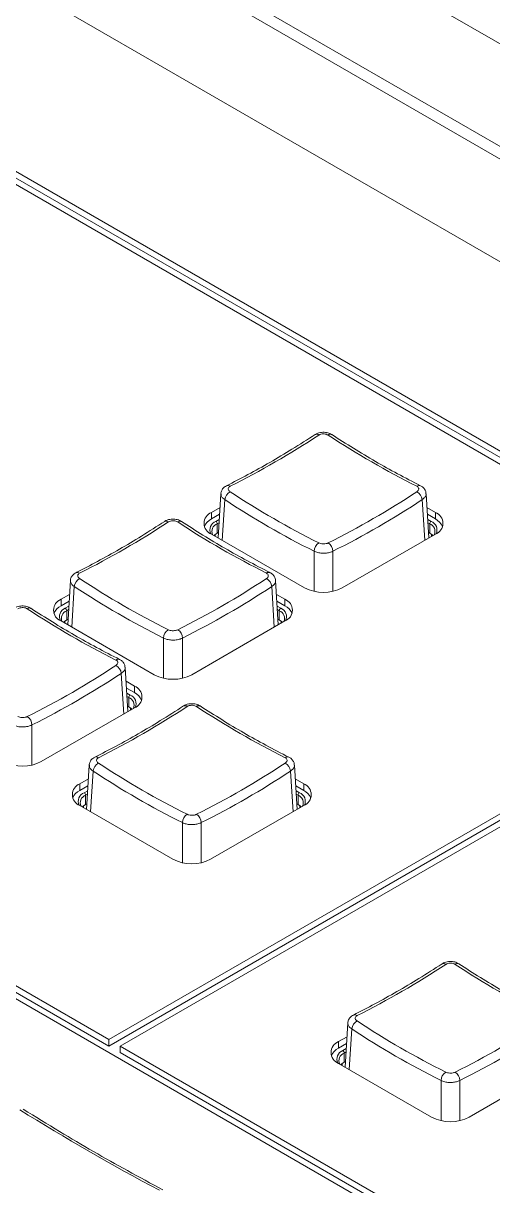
# Model space of a CAD drawing. Header units: millimetres. Extents: x 69 to 580, y 43 to 425.
# Drawn here: x 425.89 to 443.54, y 356.86 to 400.57 of the extents above; entities that cross this region are included whole.
import ezdxf

# ---------------------------------------------------------------- set-up
doc = ezdxf.new("R2010")
doc.units = ezdxf.units.MM

msp = doc.modelspace()

# ---------------------------------------------------------------- linework, layer by layer
at = {"color": 7, "linetype": 'Continuous', "lineweight": 15}
for p, q in [((416.5439, 415.535), (558.9552, 333.3227)), ((557.1971, 330.4798), (414.7858, 412.6921)), ((414.747, 412.243), (557.1583, 330.0307)), ((555.4002, 327.1878), (412.9889, 409.4001)), ((549.2342, 323.6282), (406.8229, 405.8405)), ((406.3986, 405.5956), (455.2067, 377.4193)), ((549.2342, 323.3832), (406.8229, 405.5955)), ((429.108, 362.3529), (380.3, 390.5292)), ((474.7694, 335.5032), (379.8757, 390.2842)), ((429.108, 362.1079), (380.3, 390.2842)), ((433.3198, 382.8781), (433.2192, 381.2143)), ((441.1359, 381.216), (441.0353, 382.8781)), ((433.2885, 382.3598), (432.9688, 382.1753)), ((432.9688, 381.9303), (432.9688, 382.1753)), ((433.2731, 382.106), (432.9688, 381.9303)), ((441.3834, 382.1753), (441.0668, 382.358)), ((441.3834, 381.9303), (441.0822, 382.1042)), ((441.3834, 381.9303), (441.3834, 382.1753)), ((433.181, 381.3996), (433.181, 381.7466)), ((441.1713, 381.3996), (441.1713, 381.7466)), ((432.9688, 381.3588), (436.469, 379.3382)), ((433.2322, 381.4291), (433.181, 381.3996)), ((437.8832, 379.3382), (441.3834, 381.3588)), ((441.1713, 381.3996), (441.1231, 381.4274)), ((427.663, 379.6125), (427.5624, 377.9487)), ((435.479, 377.9503), (435.3785, 379.6125)), ((427.6316, 379.0942), (427.312, 378.9096)), ((435.7265, 378.9096), (435.4099, 379.0924)), ((427.312, 378.6647), (427.312, 378.9096)), ((427.6163, 378.8403), (427.312, 378.6647)), ((435.7265, 378.6647), (435.4253, 378.8386)), ((435.7265, 378.6647), (435.7265, 378.9096)), ((427.5241, 378.1339), (427.5241, 378.481)), ((427.5753, 378.1635), (427.5241, 378.1339)), ((435.5144, 378.1339), (435.4662, 378.1617)), ((435.5144, 378.1339), (435.5144, 378.481)), ((427.312, 378.0932), (430.8122, 376.0726)), ((432.2264, 376.0726), (435.7265, 378.0932)), ((455.2067, 377.4193), (429.108, 362.3529)), ((455.2067, 377.1743), (429.108, 362.1079)), ((429.5323, 362.1079), (455.6309, 377.1744)), ((429.8222, 374.6847), (429.7216, 376.3468)), ((430.0697, 375.644), (429.7531, 375.8268)), ((430.0697, 375.399), (429.7684, 375.5729)), ((430.0697, 375.399), (430.0697, 375.644)), ((429.8576, 374.8683), (429.8576, 375.2153)), ((426.5695, 372.807), (430.0697, 374.8276)), ((429.8576, 374.8683), (429.8094, 374.8961)), ((428.3701, 372.673), (428.2695, 371.0092)), ((436.1861, 371.0109), (436.0856, 372.673)), ((428.3387, 372.1547), (428.0191, 371.9702)), ((436.4337, 371.9702), (436.1171, 372.1529)), ((428.0191, 371.7252), (428.0191, 371.9702)), ((428.3234, 371.9009), (428.0191, 371.7252)), ((436.4337, 371.7252), (436.1324, 371.8991)), ((436.4337, 371.7252), (436.4337, 371.9702)), ((428.0191, 371.1537), (431.5193, 369.1331)), ((428.2312, 371.1945), (428.2312, 371.5415)), ((428.2825, 371.224), (428.2312, 371.1945)), ((432.9335, 369.1331), (436.4337, 371.1537)), ((436.2215, 371.1945), (436.1733, 371.2223)), ((436.2215, 371.1945), (436.2215, 371.5415)), ((438.0928, 362.9782), (437.9923, 361.316)), ((438.0615, 362.4598), (437.7433, 362.2762)), ((429.108, 362.1079), (429.108, 362.3529)), ((475.6489, 335.4854), (429.5323, 362.1079)), ((429.5323, 362.1079), (429.5323, 361.863)), ((437.7433, 362.0312), (437.7433, 362.2762)), ((438.0461, 362.206), (437.7433, 362.0312)), ((475.541, 335.3027), (429.5323, 361.863)), ((437.9554, 361.5005), (437.9554, 361.8475)), ((438.0052, 361.5292), (437.9554, 361.5005)), ((437.7433, 361.4598), (441.2435, 359.4391)), ((442.6577, 359.4391), (446.1578, 361.4598))]:
    msp.add_line(p, q, dxfattribs=at)
at = {"color": 8, "linetype": 'Continuous', "lineweight": 15}
for p, q in [((433.4654, 382.6556), (433.3729, 381.1256)), ((440.9822, 381.1272), (440.8898, 382.6556)), ((433.1279, 381.8384), (433.2616, 381.9156)), ((433.254, 381.7887), (433.181, 381.7466)), ((441.0937, 381.9139), (441.2243, 381.8384)), ((441.1713, 381.7466), (441.1013, 381.787)), ((433.1103, 381.3518), (433.1103, 381.2772)), ((441.242, 381.3518), (441.242, 381.2772)), ((436.8243, 379.2061), (436.8243, 380.7166)), ((437.5309, 380.7166), (437.5309, 379.2067)), ((427.8086, 379.3899), (427.716, 377.86)), ((435.3253, 377.8616), (435.2329, 379.3899)), ((427.4711, 378.5728), (427.6048, 378.65)), ((435.4368, 378.6482), (435.5674, 378.5728)), ((427.5971, 378.5231), (427.5241, 378.481)), ((435.5144, 378.481), (435.4445, 378.5213)), ((427.4534, 378.0862), (427.4534, 378.0116)), ((435.5851, 378.0862), (435.5851, 378.0116)), ((431.1674, 375.9404), (431.1674, 377.4509)), ((431.8741, 377.4509), (431.8741, 375.9411)), ((429.6685, 374.596), (429.576, 376.1243)), ((429.78, 375.3826), (429.9106, 375.3072)), ((429.8576, 375.2153), (429.7876, 375.2557)), ((429.9283, 374.8206), (429.9283, 374.7459)), ((426.2172, 374.1853), (426.2172, 372.6754)), ((428.5157, 372.4505), (428.4231, 370.9205)), ((436.0324, 370.9221), (435.94, 372.4505)), ((428.1782, 371.6333), (428.3119, 371.7105)), ((428.3042, 371.5836), (428.2312, 371.5415)), ((436.1439, 371.7088), (436.2746, 371.6333)), ((436.2215, 371.5415), (436.1516, 371.5819)), ((428.1605, 371.1467), (428.1605, 371.0721)), ((436.2922, 371.1467), (436.2922, 371.0721)), ((431.8745, 369.001), (431.8745, 370.5115)), ((432.5812, 370.5115), (432.5812, 369.0016)), ((438.2384, 362.7556), (438.146, 361.2273)), ((437.9024, 361.9394), (438.0346, 362.0157)), ((438.0269, 361.8888), (437.9554, 361.8475)), ((437.8847, 361.4527), (437.8847, 361.3781)), ((441.5972, 359.3073), (441.5972, 360.8166)), ((442.3039, 360.8166), (442.3039, 359.3073))]:
    msp.add_line(p, q, dxfattribs=at)
at = {"color": 7, "linetype": 'Continuous', "lineweight": 15, "flags": 128}
for points in [[(433.181, 381.3996), (433.0939, 381.3383), (433.0602, 381.3061)], [(441.292, 381.3061), (441.2583, 381.3383), (441.1713, 381.3996)], [(427.5241, 378.1339), (427.4371, 378.0727), (427.4034, 378.0404)], [(435.6351, 378.0404), (435.6015, 378.0727), (435.5144, 378.1339)], [(429.9783, 374.7748), (429.9446, 374.8071), (429.8576, 374.8683)], [(428.2312, 371.1945), (428.1442, 371.1332), (428.1105, 371.101)], [(436.3422, 371.101), (436.3086, 371.1332), (436.2215, 371.1945)], [(437.9554, 361.5005), (437.8684, 361.4392), (437.8347, 361.407)]]:
    msp.add_lwpolyline(points, dxfattribs=at)
at = {"color": 8, "linetype": 'Continuous', "lineweight": 15}
for centre, radius, start, end in [((436.9171, 384.9854), 0.1288, 48.62555, 113.97311), ((437.4373, 384.9907), 0.1243, 64.68295, 132.70429), ((433.5808, 383.0517), 0.136, 50.58338, 111.92927), ((440.7738, 383.0556), 0.1326, 67.22831, 130.28522), ((431.7804, 381.7251), 0.1243, 64.6802, 132.70612), ((433.2443, 381.5242), 0.3351, 110.32124, 206.83746), ((441.1079, 381.5242), 0.3351, 333.16262, 69.67798), ((427.924, 379.7861), 0.136, 50.58425, 111.92919), ((435.1169, 379.79), 0.1327, 67.23597, 130.27755), ((426.1236, 378.4595), 0.1243, 64.68108, 132.7057), ((427.5874, 378.2586), 0.3351, 110.32081, 206.83811), ((435.4511, 378.2586), 0.3351, 333.1632, 69.67809), ((429.4601, 376.5244), 0.1326, 67.22914, 130.28438), ((429.7942, 374.9929), 0.3351, 333.16282, 69.67813), ((431.9673, 374.7803), 0.1288, 48.62718, 113.97148), ((432.4876, 374.7856), 0.1243, 64.68108, 132.7057), ((428.6311, 372.8466), 0.136, 50.58494, 111.92771), ((435.824, 372.8505), 0.1326, 67.22914, 130.28438), ((428.2946, 371.3191), 0.3351, 110.32155, 206.83715), ((436.1582, 371.3191), 0.3351, 333.16282, 69.67813), ((441.69, 365.0855), 0.1288, 48.62714, 113.97112), ((442.2103, 365.0908), 0.1243, 64.67736, 132.70897), ((438.3538, 363.1518), 0.136, 50.57127, 111.9423), ((438.0188, 361.6251), 0.3351, 110.32174, 206.83741)]:
    msp.add_arc(centre, radius, start, end, dxfattribs=at)
at = {"color": 7, "linetype": 'Continuous', "lineweight": 15}
for centre, radius, start, end in [((418.2831, 413.6569), 34.1603, 296.76618, 303.22844), ((456.0721, 413.6569), 34.1603, 236.77156, 243.23382), ((433.8673, 382.6016), 0.4055, 119.57811, 172.34925), ((451.2335, 409.5322), 31.8585, 236.53782, 243.46755), ((423.1208, 409.5337), 31.8602, 296.53264, 303.46198), ((440.4878, 382.6016), 0.4055, 7.65137, 60.42105), ((451.1577, 409.4241), 32.0869, 236.53792, 243.46746), ((423.1972, 409.4246), 32.0875, 296.53261, 303.46201), ((433.1238, 381.7671), 0.4366, 110.78324, 249.21639), ((441.2285, 381.7671), 0.4366, 290.78324, 69.21639), ((412.6262, 410.3913), 34.1603, 296.76618, 303.22844), ((431.2602, 381.7198), 0.1288, 48.62655, 113.97211), ((450.4144, 410.3897), 34.1586, 236.77139, 243.23399), ((433.2355, 381.4076), 0.5868, 117.03162, 156.18237), ((433.2867, 381.4619), 0.3037, 110.38057, 204.80682), ((433.0658, 381.7414), 0.1153, 2.60347, 57.3955), ((441.2864, 381.7413), 0.1153, 122.6058, 177.39358), ((441.0655, 381.4619), 0.3037, 335.19471, 69.61867), ((441.1167, 381.4076), 0.5868, 23.81674, 62.96828), ((437.1841, 380.7186), 0.3598, 120.36455, 180.31663), ((437.1711, 380.7186), 0.3598, 359.68407, 59.63451), ((428.2105, 379.3359), 0.4055, 119.57868, 172.34868), ((445.5771, 406.2673), 31.8593, 236.53792, 243.46746), ((417.464, 406.2681), 31.8602, 296.53264, 303.46198), ((434.831, 379.336), 0.4055, 7.65097, 60.42097), ((445.5011, 406.159), 32.0875, 236.53799, 243.46739), ((417.5404, 406.159), 32.0875, 296.53261, 303.46202), ((437.1761, 380.7029), 1.537, 242.60967, 297.39046), ((444.758, 407.125), 34.1596, 236.77149, 243.23389), ((427.4669, 378.5014), 0.4366, 110.78334, 249.21647), ((427.5787, 378.142), 0.5868, 117.03162, 156.18237), ((427.409, 378.4757), 0.1153, 2.60347, 57.3955), ((435.6296, 378.4757), 0.1153, 122.60515, 177.39505), ((435.5716, 378.5014), 0.4366, 290.78322, 69.2166), ((435.4599, 378.142), 0.5868, 23.81703, 62.96843), ((427.6299, 378.1963), 0.3037, 110.38063, 204.807), ((435.4083, 378.1959), 0.3042, 336.0895, 69.59029), ((431.5272, 377.4529), 0.3598, 120.36519, 180.31599), ((431.5143, 377.4529), 0.3598, 359.68405, 59.63453), ((411.8071, 403.0025), 31.8603, 296.53264, 303.46198), ((429.1741, 376.0703), 0.4055, 7.65097, 60.42097), ((411.8835, 402.8934), 32.0875, 296.53261, 303.46201), ((431.5193, 377.4373), 1.537, 242.60964, 297.39042), ((429.9148, 375.2358), 0.4366, 290.78328, 69.21653), ((429.9727, 375.2101), 0.1153, 122.60519, 177.3942), ((429.7515, 374.9302), 0.3042, 336.09, 69.59018), ((429.803, 374.8764), 0.5868, 23.81703, 62.96843), ((413.334, 403.4505), 34.1589, 296.76604, 303.22858), ((451.122, 403.4511), 34.1596, 236.77149, 243.23389), ((425.8574, 374.1873), 0.3598, 359.68425, 59.63481), ((425.8624, 374.1717), 1.537, 242.60962, 297.39044), ((428.9176, 372.3965), 0.4055, 119.57944, 172.34803), ((446.2081, 399.2193), 32.0872, 236.53795, 243.46743), ((446.2843, 399.328), 31.8595, 236.53794, 243.46743), ((418.171, 399.3286), 31.8603, 296.53264, 303.46198), ((418.2475, 399.2195), 32.0875, 296.53261, 303.46201), ((435.5381, 372.3965), 0.4055, 7.65097, 60.42097), ((428.174, 371.562), 0.4366, 110.7833, 249.21651), ((428.2858, 371.2025), 0.5868, 117.03156, 156.18242), ((428.1161, 371.5362), 0.1153, 2.60717, 57.39344), ((436.3367, 371.5362), 0.1153, 122.60519, 177.3942), ((436.2787, 371.562), 0.4366, 290.78328, 69.21653), ((436.167, 371.2025), 0.5868, 23.81703, 62.96843), ((428.337, 371.2568), 0.3037, 110.37962, 204.807), ((436.1157, 371.2568), 0.3037, 335.19445, 69.61893), ((432.2343, 370.5135), 0.3598, 120.36511, 180.31619), ((432.2214, 370.5134), 0.3598, 359.68425, 59.63481), ((432.2264, 370.4978), 1.537, 242.60962, 297.39044), ((423.0569, 393.7554), 34.1586, 296.76602, 303.22861), ((460.8442, 393.7554), 34.1586, 236.77139, 243.23399), ((438.6403, 362.7016), 0.4055, 119.57859, 172.34888), ((456.007, 389.6332), 31.8595, 236.53794, 243.46743), ((427.8939, 389.6336), 31.86, 296.53262, 303.46201), ((455.9308, 389.5244), 32.0872, 236.53795, 243.46743), ((427.9705, 389.5241), 32.0869, 296.53254, 303.46208), ((437.8982, 361.868), 0.4366, 110.78323, 249.21658), ((438.0099, 361.5085), 0.5868, 117.03109, 156.18296), ((437.8403, 361.8423), 0.1153, 2.6058, 57.39481), ((438.0612, 361.5628), 0.3037, 110.38036, 204.80638), ((441.957, 360.8186), 0.3598, 120.36535, 180.31546), ((441.9441, 360.8186), 0.3598, 359.68369, 59.63537), ((468.6531, 427.9599), 80.6034, 237.846799, 242.158578), ((441.9506, 360.8039), 1.537, 242.60965, 297.39035)]:
    msp.add_arc(centre, radius, start, end, dxfattribs=at)
for points, knots in [([(436.8643, 385.1028), (436.5738, 384.9168), (435.7307, 384.3771), (434.6172, 383.736), (433.7987, 383.3158), (433.53, 383.1779)], [0, 0, 0, 0, 0.2610219, 0.7573402, 1, 1, 1, 1]), ([(437.486, 385.0971), (437.4641, 385.1132), (437.397, 385.1623), (437.2449, 385.1956), (437.0557, 385.1866), (436.9177, 385.15), (436.8678, 385.1037), (436.8653, 385.1013)], [0, 0, 0, 0, 0.1275064, 0.3902959, 0.6779191, 0.9837455, 1, 1, 1, 1]), ([(437.353, 385.0821), (437.3313, 385.0937), (437.288, 385.1169), (437.2052, 385.1314), (437.121, 385.1283), (437.0507, 385.1098), (437.016, 385.0899), (437.0022, 385.0821)], [0, 0, 0, 0, 0.2147683, 0.4295464, 0.6442016, 0.8587955, 1, 1, 1, 1]), ([(440.8252, 383.1779), (440.5362, 383.3265), (439.6973, 383.7578), (438.5836, 384.4024), (437.761, 384.9297), (437.4909, 385.1028)], [0, 0, 0, 0, 0.2609572, 0.7573228, 1, 1, 1, 1]), ([(433.5338, 383.1716), (433.5074, 383.1599), (433.4386, 383.1296), (433.365, 383.0366), (433.3194, 382.9421), (433.3239, 382.8884), (433.3249, 382.8775)], [0, 0, 0, 0, 0.2224726, 0.5800352, 0.9155809, 1, 1, 1, 1]), ([(433.6672, 383.1568), (433.6495, 383.1457), (433.6141, 383.1234), (433.5918, 383.0773), (433.5967, 383.0284), (433.6249, 382.9856), (433.6551, 382.9632), (433.6672, 382.9543)], [0, 0, 0, 0, 0.2147683, 0.4295464, 0.6442016, 0.8587955, 1, 1, 1, 1]), ([(440.688, 382.9543), (440.7057, 382.9682), (440.7411, 382.9959), (440.7634, 383.0455), (440.7585, 383.0937), (440.7303, 383.1321), (440.7, 383.1498), (440.688, 383.1568)], [0, 0, 0, 0, 0.21476958, 0.42954728, 0.64420215, 0.85879576, 1, 1, 1, 1]), ([(441.0297, 382.8778), (441.0283, 382.9053), (441.0248, 382.9756), (440.9646, 383.0728), (440.8931, 383.1447), (440.8388, 383.1671), (440.8228, 383.1738)], [0, 0, 0, 0, 0.21337092, 0.54517718, 0.86543197, 1, 1, 1, 1]), ([(431.2075, 381.8372), (430.9169, 381.6512), (430.0739, 381.1115), (428.9603, 380.4704), (428.1419, 380.0502), (427.8731, 379.9122)], [0, 0, 0, 0, 0.2610219, 0.7573406, 1, 1, 1, 1]), ([(431.8292, 381.8315), (431.8072, 381.8475), (431.7401, 381.8967), (431.5881, 381.93), (431.3988, 381.9209), (431.2608, 381.8844), (431.211, 381.838), (431.2085, 381.8357)], [0, 0, 0, 0, 0.1275074, 0.3902966, 0.677923, 0.9837481, 1, 1, 1, 1]), ([(431.6962, 381.8164), (431.6745, 381.828), (431.6311, 381.8512), (431.5483, 381.8658), (431.4641, 381.8626), (431.3938, 381.8442), (431.3591, 381.8243), (431.3453, 381.8164)], [0, 0, 0, 0, 0.2147688, 0.4295465, 0.6441977, 0.8587958, 1, 1, 1, 1]), ([(435.1684, 379.9122), (434.8793, 380.0608), (434.0405, 380.4921), (432.9268, 381.1367), (432.1041, 381.664), (431.834, 381.8372)], [0, 0, 0, 0, 0.2609572, 0.7573228, 1, 1, 1, 1]), ([(437.0022, 381.029), (437.0238, 381.0202), (437.0672, 381.0025), (437.15, 380.9914), (437.2342, 380.9938), (437.3045, 381.0079), (437.3392, 381.023), (437.353, 381.029)], [0, 0, 0, 0, 0.2147681, 0.4295459, 0.6442009, 0.8587946, 1, 1, 1, 1]), ([(437.5309, 380.7166), (437.5032, 380.704), (437.4332, 380.6723), (437.2916, 380.6429), (437.122, 380.6379), (436.9552, 380.6611), (436.8679, 380.6981), (436.8243, 380.7166)], [0, 0, 0, 0, 0.1411794, 0.3557811, 0.5704631, 0.7852554, 1, 1, 1, 1]), ([(427.877, 379.9059), (427.8506, 379.8943), (427.7818, 379.864), (427.7082, 379.771), (427.6625, 379.6765), (427.6671, 379.6227), (427.668, 379.6119)], [0, 0, 0, 0, 0.22247741, 0.58004056, 0.91558326, 1, 1, 1, 1]), ([(428.0103, 379.8912), (427.9926, 379.88), (427.9572, 379.8578), (427.935, 379.8117), (427.9398, 379.7627), (427.968, 379.7199), (427.9983, 379.6975), (428.0103, 379.6886)], [0, 0, 0, 0, 0.2147725, 0.4295459, 0.6442006, 0.8587959, 1, 1, 1, 1]), ([(435.0312, 379.6886), (435.0489, 379.7025), (435.0843, 379.7303), (435.1065, 379.7799), (435.1017, 379.8281), (435.0735, 379.8665), (435.0432, 379.8842), (435.0312, 379.8912)], [0, 0, 0, 0, 0.21476976, 0.42954763, 0.64419949, 0.8587951, 1, 1, 1, 1]), ([(435.3729, 379.6121), (435.3715, 379.6397), (435.3679, 379.71), (435.3078, 379.8072), (435.2362, 379.8791), (435.182, 379.9015), (435.1659, 379.9081)], [0, 0, 0, 0, 0.2133732, 0.5451784, 0.8654332, 1, 1, 1, 1]), ([(426.1723, 378.5658), (426.1504, 378.5819), (426.0833, 378.6311), (425.9312, 378.6643), (425.742, 378.6553), (425.604, 378.6187), (425.5541, 378.5724), (425.5516, 378.5701)], [0, 0, 0, 0, 0.1275066, 0.3902953, 0.677921, 0.9837455, 1, 1, 1, 1]), ([(426.0393, 378.5508), (426.0176, 378.5624), (425.9743, 378.5856), (425.8915, 378.6002), (425.8073, 378.597), (425.737, 378.5785), (425.7022, 378.5587), (425.6885, 378.5508)], [0, 0, 0, 0, 0.2147686, 0.4295492, 0.6442011, 0.8587953, 1, 1, 1, 1]), ([(429.5115, 376.6466), (429.2225, 376.7952), (428.3836, 377.2265), (427.2699, 377.8711), (426.4473, 378.3984), (426.1771, 378.5715)], [0, 0, 0, 0, 0.2609572, 0.7573228, 1, 1, 1, 1]), ([(431.3453, 377.7634), (431.367, 377.7545), (431.4103, 377.7369), (431.4932, 377.7258), (431.5773, 377.7282), (431.6476, 377.7423), (431.6824, 377.7574), (431.6962, 377.7634)], [0, 0, 0, 0, 0.2147673, 0.4295467, 0.6441974, 0.8587903, 1, 1, 1, 1]), ([(431.8741, 377.4509), (431.8463, 377.4384), (431.7764, 377.4067), (431.6347, 377.3773), (431.4652, 377.3722), (431.2984, 377.3954), (431.211, 377.4324), (431.1674, 377.4509)], [0, 0, 0, 0, 0.1411816, 0.3557829, 0.5704645, 0.7852553, 1, 1, 1, 1]), ([(429.3743, 376.423), (429.392, 376.4369), (429.4274, 376.4647), (429.4496, 376.5142), (429.4448, 376.5625), (429.4166, 376.6008), (429.3863, 376.6185), (429.3743, 376.6255)], [0, 0, 0, 0, 0.2147701, 0.4295441, 0.6441995, 0.8587954, 1, 1, 1, 1]), ([(429.716, 376.3465), (429.7146, 376.374), (429.7111, 376.4444), (429.6509, 376.5415), (429.5793, 376.6135), (429.5251, 376.6359), (429.5091, 376.6425)], [0, 0, 0, 0, 0.21337117, 0.54517782, 0.86543298, 1, 1, 1, 1]), ([(431.9146, 374.8977), (431.624, 374.7117), (430.781, 374.172), (429.6674, 373.5309), (428.849, 373.1107), (428.5802, 372.9728)], [0, 0, 0, 0, 0.2610223, 0.7573406, 1, 1, 1, 1]), ([(432.5363, 374.892), (432.5144, 374.9081), (432.4472, 374.9572), (432.2952, 374.9905), (432.106, 374.9815), (431.9679, 374.9449), (431.9181, 374.8986), (431.9156, 374.8962)], [0, 0, 0, 0, 0.1275066, 0.3902953, 0.677921, 0.9837455, 1, 1, 1, 1]), ([(432.4033, 374.877), (432.3816, 374.8886), (432.3383, 374.9118), (432.2554, 374.9263), (432.1712, 374.9232), (432.1009, 374.9047), (432.0662, 374.8848), (432.0524, 374.877)], [0, 0, 0, 0, 0.2147686, 0.4295492, 0.6442011, 0.8587953, 1, 1, 1, 1]), ([(435.8755, 372.9728), (435.5864, 373.1214), (434.7476, 373.5526), (433.6339, 374.1973), (432.8112, 374.7246), (432.5411, 374.8977)], [0, 0, 0, 0, 0.2609572, 0.7573228, 1, 1, 1, 1]), ([(426.2172, 374.1853), (426.1895, 374.1727), (426.1195, 374.1411), (425.9779, 374.1116), (425.8083, 374.1066), (425.6415, 374.1298), (425.5542, 374.1668), (425.5105, 374.1853)], [0, 0, 0, 0, 0.1411815, 0.3557838, 0.5704644, 0.7852556, 1, 1, 1, 1]), ([(425.6885, 374.4977), (425.7101, 374.4889), (425.7535, 374.4712), (425.8363, 374.4601), (425.9205, 374.4626), (425.9908, 374.4766), (426.0255, 374.4917), (426.0393, 374.4977)], [0, 0, 0, 0, 0.2147684, 0.4295474, 0.6441987, 0.8587946, 1, 1, 1, 1]), ([(428.5841, 372.9665), (428.5577, 372.9548), (428.4889, 372.9245), (428.4153, 372.8315), (428.3696, 372.737), (428.3742, 372.6833), (428.3751, 372.6724)], [0, 0, 0, 0, 0.2224771, 0.5800418, 0.9155821, 1, 1, 1, 1]), ([(428.7174, 372.9517), (428.6997, 372.9406), (428.6643, 372.9183), (428.6421, 372.8722), (428.6469, 372.8233), (428.6751, 372.7805), (428.7054, 372.7581), (428.7174, 372.7492)], [0, 0, 0, 0, 0.2147686, 0.4295449, 0.6441989, 0.858795, 1, 1, 1, 1]), ([(435.7383, 372.7492), (435.756, 372.7631), (435.7914, 372.7908), (435.8136, 372.8404), (435.8088, 372.8886), (435.7806, 372.927), (435.7503, 372.9447), (435.7383, 372.9517)], [0, 0, 0, 0, 0.2147697, 0.4295434, 0.6441912, 0.8587957, 1, 1, 1, 1]), ([(436.08, 372.6727), (436.0786, 372.7002), (436.0751, 372.7705), (436.0149, 372.8677), (435.9433, 372.9396), (435.8891, 372.962), (435.873, 372.9687)], [0, 0, 0, 0, 0.213373, 0.5451826, 0.8654318, 1, 1, 1, 1]), ([(432.0524, 370.8239), (432.0741, 370.8151), (432.1174, 370.7974), (432.2003, 370.7863), (432.2844, 370.7887), (432.3548, 370.8028), (432.3895, 370.8179), (432.4033, 370.8239)], [0, 0, 0, 0, 0.2147684, 0.4295474, 0.6441987, 0.8587946, 1, 1, 1, 1]), ([(432.5812, 370.5115), (432.5534, 370.4989), (432.4835, 370.4672), (432.3418, 370.4378), (432.1723, 370.4328), (432.0055, 370.456), (431.9182, 370.493), (431.8745, 370.5115)], [0, 0, 0, 0, 0.1411815, 0.3557838, 0.5704644, 0.7852556, 1, 1, 1, 1]), ([(441.6373, 365.2029), (441.3467, 365.0168), (440.5037, 364.4771), (439.3902, 363.836), (438.5717, 363.4159), (438.3029, 363.2779)], [0, 0, 0, 0, 0.2610221, 0.7573405, 1, 1, 1, 1]), ([(442.259, 365.1972), (442.2371, 365.2132), (442.1699, 365.2624), (442.0179, 365.2957), (441.8287, 365.2866), (441.6906, 365.2501), (441.6408, 365.2037), (441.6383, 365.2014)], [0, 0, 0, 0, 0.127507, 0.3902956, 0.6779221, 0.9837467, 1, 1, 1, 1]), ([(442.126, 365.1821), (442.1043, 365.1937), (442.061, 365.2169), (441.9781, 365.2315), (441.894, 365.2283), (441.8236, 365.2098), (441.7889, 365.19), (441.7751, 365.1821)], [0, 0, 0, 0, 0.2147727, 0.4295469, 0.6441946, 0.8587937, 1, 1, 1, 1]), ([(445.5982, 363.2779), (445.3091, 363.4265), (444.4703, 363.8578), (443.3566, 364.5024), (442.534, 365.0297), (442.2638, 365.2029)], [0, 0, 0, 0, 0.2609573, 0.7573227, 1, 1, 1, 1]), ([(438.3068, 363.2716), (438.2804, 363.26), (438.2116, 363.2297), (438.138, 363.1367), (438.0923, 363.0422), (438.0969, 362.9884), (438.0978, 362.9776)], [0, 0, 0, 0, 0.2224775, 0.5800412, 0.9155792, 1, 1, 1, 1]), ([(438.4401, 363.2568), (438.4224, 363.2457), (438.387, 363.2235), (438.3648, 363.1774), (438.3696, 363.1284), (438.3978, 363.0856), (438.4281, 363.0632), (438.4401, 363.0543)], [0, 0, 0, 0, 0.2147679, 0.4295458, 0.6441954, 0.8587908, 1, 1, 1, 1]), ([(441.7751, 361.1291), (441.7968, 361.1202), (441.8402, 361.1025), (441.923, 361.0915), (442.0072, 361.0939), (442.0775, 361.1079), (442.1122, 361.1231), (442.126, 361.1291)], [0, 0, 0, 0, 0.2147735, 0.4295485, 0.644197, 0.858795, 1, 1, 1, 1]), ([(442.3039, 360.8166), (442.2761, 360.8041), (442.2062, 360.7724), (442.0646, 360.743), (441.895, 360.7379), (441.7282, 360.7611), (441.6409, 360.7981), (441.5972, 360.8166)], [0, 0, 0, 0, 0.14118258, 0.35578369, 0.57046256, 0.78525575, 1, 1, 1, 1]), ([(431.1422, 356.7046), (430.6963, 356.9432), (429.4026, 357.6354), (427.6506, 358.6463), (426.3455, 359.4546), (425.8906, 359.7363)], [0, 0, 0, 0, 0.2552305, 0.7403838, 1, 1, 1, 1])]:
    msp.add_open_spline(points, degree=3, knots=knots, dxfattribs=at)
at = {"color": 8, "linetype": 'Continuous', "lineweight": 15}
for points, knots in [([(433.4654, 382.6556), (433.4414, 382.673), (433.3807, 382.717), (433.3245, 382.795), (433.3247, 382.8525), (433.3248, 382.8775)], [0, 0, 0, 0, 0.2708066, 0.6824498, 1, 1, 1, 1]), ([(441.0284, 382.8776), (441.0308, 382.8639), (441.0389, 382.8182), (440.995, 382.7374), (440.9248, 382.6828), (440.8898, 382.6556)], [0, 0, 0, 0, 0.1770945, 0.5885925, 1, 1, 1, 1]), ([(427.8086, 379.3899), (427.7845, 379.4074), (427.7238, 379.4514), (427.6676, 379.5294), (427.6678, 379.5869), (427.668, 379.6119)], [0, 0, 0, 0, 0.2708066, 0.68244735, 1, 1, 1, 1]), ([(435.3716, 379.612), (435.374, 379.5982), (435.382, 379.5526), (435.3382, 379.4717), (435.268, 379.4172), (435.2329, 379.3899)], [0, 0, 0, 0, 0.1770913, 0.5885929, 1, 1, 1, 1]), ([(429.7147, 376.3463), (429.7171, 376.3326), (429.7252, 376.287), (429.6813, 376.2061), (429.6111, 376.1516), (429.576, 376.1243)], [0, 0, 0, 0, 0.1770921, 0.5885955, 1, 1, 1, 1]), ([(428.5157, 372.4505), (428.4916, 372.4679), (428.431, 372.5119), (428.3747, 372.5899), (428.375, 372.6474), (428.3751, 372.6724)], [0, 0, 0, 0, 0.2708066, 0.6824486, 1, 1, 1, 1]), ([(436.0787, 372.6725), (436.0811, 372.6588), (436.0891, 372.6131), (436.0453, 372.5323), (435.9751, 372.4777), (435.94, 372.4505)], [0, 0, 0, 0, 0.1770921, 0.5885955, 1, 1, 1, 1]), ([(438.2384, 362.7556), (438.2143, 362.7731), (438.1537, 362.8171), (438.0974, 362.8951), (438.0977, 362.9526), (438.0978, 362.9776)], [0, 0, 0, 0, 0.2708108, 0.6824524, 1, 1, 1, 1])]:
    msp.add_open_spline(points, degree=3, knots=knots, dxfattribs=at)

doc.saveas('drawing.dxf')
